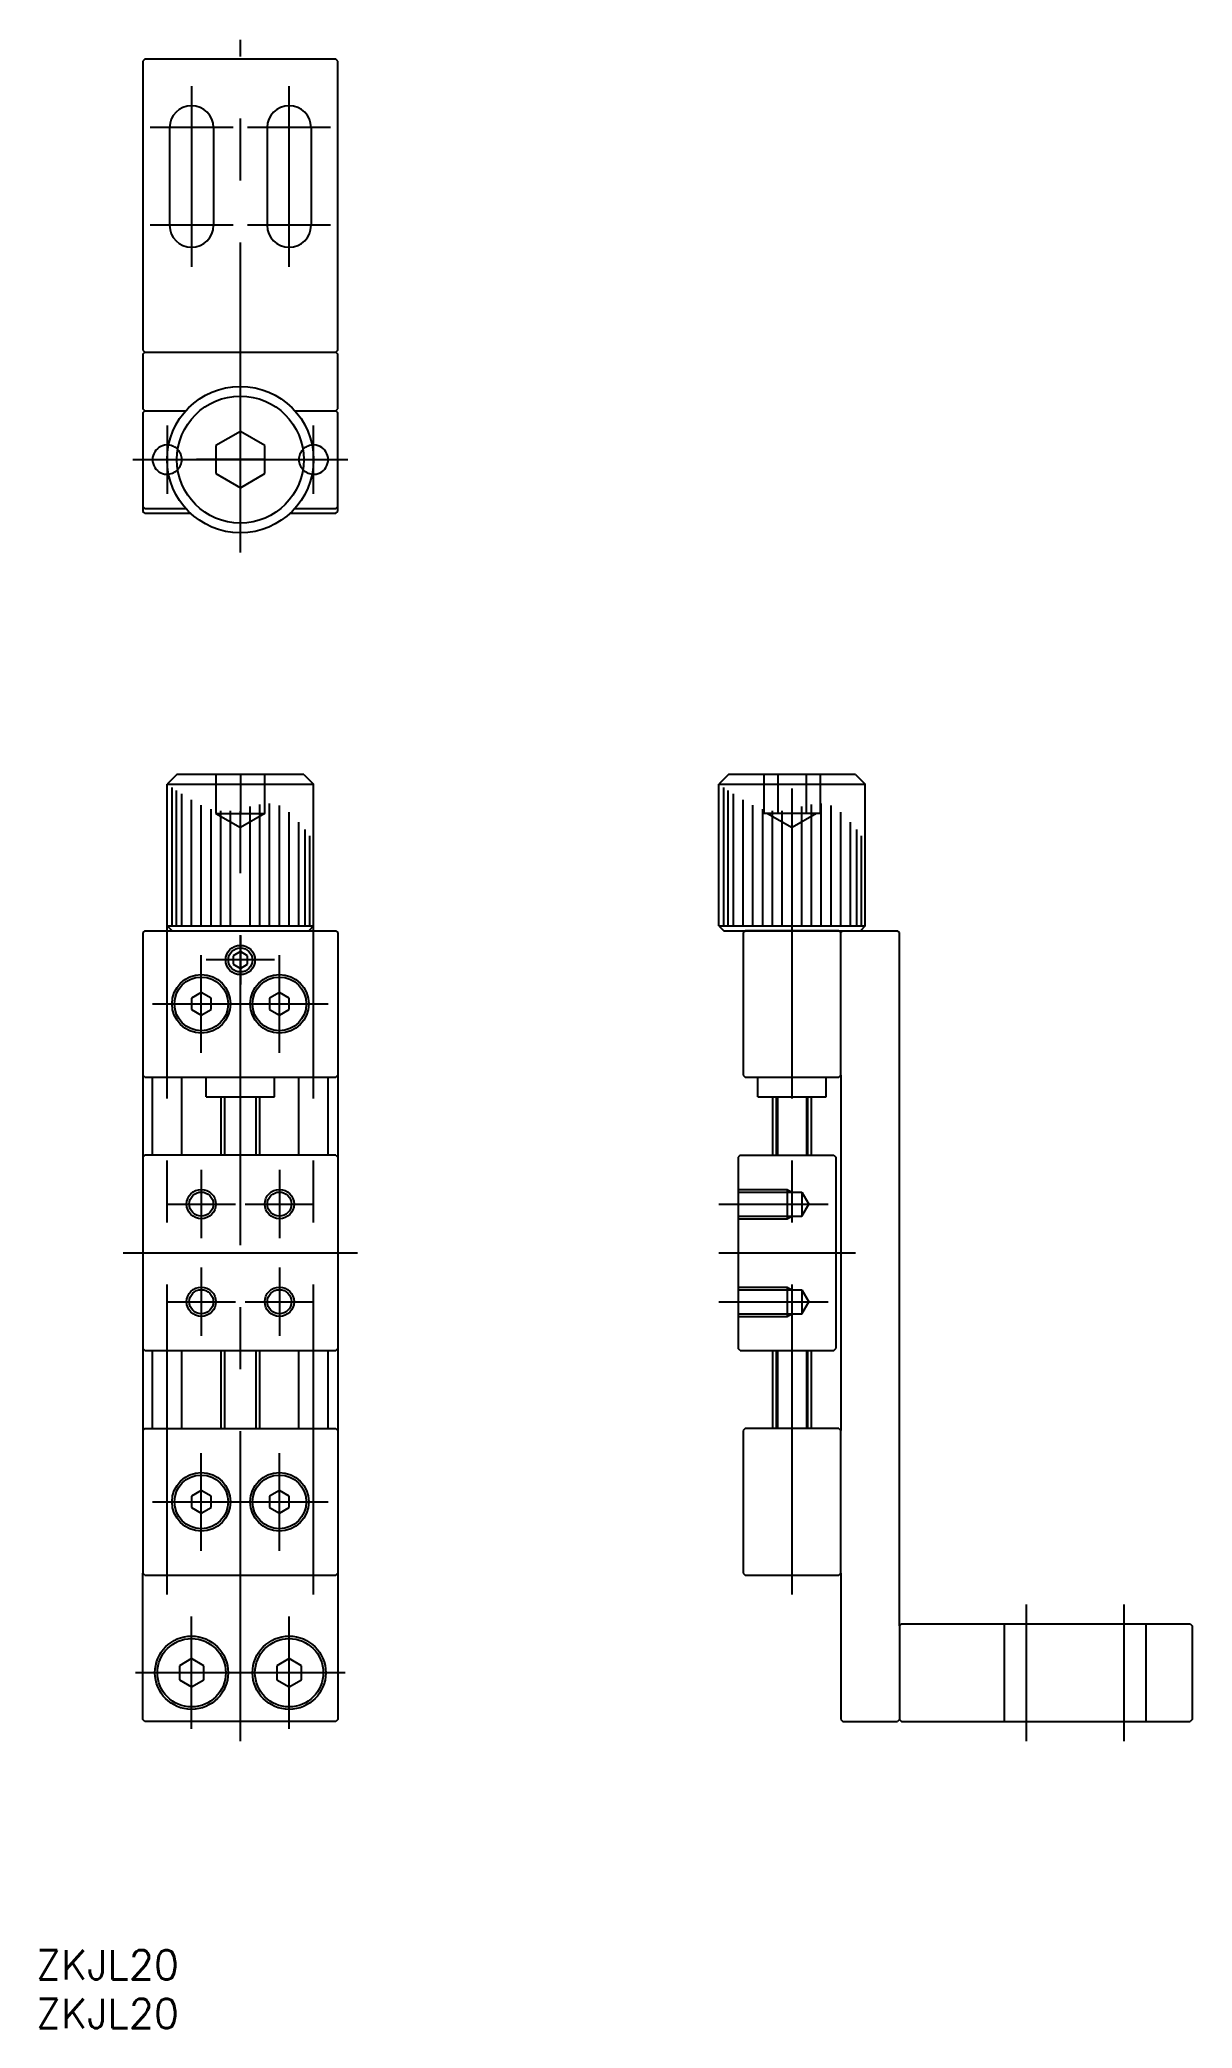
# Model space of a CAD drawing. Extents: x -21 to 98, y -161 to 43.
import ezdxf

# ---------------------------------------------------------------- set-up
doc = ezdxf.new("R2010")
doc.units = 0
doc.linetypes.add('CENTER', pattern=[50.8, 31.75, -6.35, 6.35, -6.35])
doc.linetypes.add('DASHED', pattern=[19.05, 12.7, -6.35])
doc.layers.get('0').update_dxf_attribs({"linetype": 'CONTINUOUS'})
doc.layers.add('CENTER', color=1, linetype='CONTINUOUS')
doc.styles.get("Standard").update_dxf_attribs({"font": 'txt.shx', "height": 3, "bigfont": 'bigfont.shx'})

msp = doc.modelspace()

# ---------------------------------------------------------------- linework, layer by layer
at = {"color": 7, "linetype": 'CONTINUOUS'}
for p, q in [((-9.8, 41), (-10, 40.8)), ((-10, 40.8), (-10, 11.2)), ((9.8, 41), (-9.8, 41)), ((10, 40.8), (9.8, 41)), ((10, 11.2), (10, 40.8)), ((-7.25, 34), (-7.25, 24)), ((-2.75, 34), (-2.75, 24)), ((2.75, 34), (2.75, 24)), ((7.25, 34), (7.25, 24)), ((-10, 11.2), (-9.8, 11)), ((-10, 10.8), (-9.8, 11)), ((-10, 10.8), (-10, 5.2)), ((-9.8, 11), (9.8, 11)), ((10, 11.2), (9.8, 11)), ((9.8, 11), (10, 10.8)), ((10, 5.2), (10, 10.8)), ((-9.8, 5), (-10, 5.2)), ((-10, 4.8), (-9.8, 5)), ((-10, 4.8), (-10, -5.3)), ((-9.8, 5), (-5.59, 5)), ((5.59, 5), (9.8, 5)), ((9.8, 5), (10, 5.2)), ((9.8, 5), (10, 4.8)), ((10, -5.3), (10, 4.8)), ((0, 2.89), (-2.5, 1.44)), ((2.5, 1.44), (0, 2.89)), ((-2.5, 1.44), (-2.5, -1.44)), ((2.5, -1.44), (2.5, 1.44)), ((-2.5, -1.44), (0, -2.89)), ((0, -2.89), (2.5, -1.44)), ((-10, -4.8), (-9.8, -5)), ((-9.8, -5.5), (-10, -5.3)), ((-9.8, -5), (-5.59, -5)), ((-9.8, -5.5), (-5.1, -5.5)), ((5.1, -5.5), (9.8, -5.5)), ((5.59, -5), (9.8, -5)), ((9.8, -5), (10, -4.8)), ((9.8, -5.5), (10, -5.3)), ((-6.5, -32.25), (-7.5, -33.25)), ((6.5, -32.25), (-6.5, -32.25)), ((6.5, -32.25), (7.5, -33.25)), ((50.02, -32.25), (49.02, -33.25)), ((63.02, -32.25), (50.02, -32.25)), ((63.02, -32.25), (64.02, -33.25)), ((-7.5, -47.75), (-7.5, -33.25)), ((-7.5, -33.25), (7.5, -33.25)), ((-7, -47.75), (-7, -33.59)), ((-6.54, -47.75), (-6.54, -33.9)), ((-6, -47.75), (-6, -34.24)), ((7.5, -47.75), (7.5, -33.25)), ((49.02, -47.75), (49.02, -33.25)), ((49.02, -33.25), (64.02, -33.25)), ((49.52, -47.75), (49.52, -33.59)), ((49.99, -47.75), (49.99, -33.9)), ((50.52, -47.75), (50.52, -34.24)), ((64.02, -47.75), (64.02, -33.25)), ((-5, -47.75), (-5, -34.85)), ((-4, -47.75), (-4, -35.39)), ((-3, -47.75), (-3, -35.81)), ((-2, -47.75), (-2, -35.99)), ((-1, -47.75), (-1, -35.96)), ((1, -47.75), (1, -35.53)), ((2, -47.75), (2, -35.31)), ((3, -47.75), (3, -35.22)), ((4, -47.75), (4, -35.43)), ((5, -47.75), (5, -36.11)), ((51.52, -47.75), (51.52, -34.85)), ((52.52, -47.75), (52.52, -35.39)), ((53.52, -47.75), (53.52, -35.81)), ((54.52, -47.75), (54.52, -35.99)), ((55.52, -47.75), (55.52, -35.96)), ((57.52, -47.75), (57.52, -35.53)), ((58.52, -47.75), (58.52, -35.31)), ((59.52, -47.75), (59.52, -35.22)), ((60.52, -47.75), (60.52, -35.43)), ((61.52, -47.75), (61.52, -36.11)), ((6, -47.75), (6, -37.13)), ((6.64, -47.75), (6.64, -37.9)), ((7.11, -47.75), (7.11, -38.52)), ((62.52, -47.75), (62.52, -37.13)), ((63.16, -47.75), (63.16, -37.9)), ((63.63, -47.75), (63.63, -38.52)), ((-9.8, -48.25), (-10, -48.45)), ((-10, -48.45), (-10, -63.05)), ((-9.8, -48.25), (9.8, -48.25)), ((-7.5, -47.75), (7.5, -47.75)), ((-7.5, -47.75), (-7, -48.25)), ((-7, -48.25), (7, -48.25)), ((7.5, -47.75), (7, -48.25)), ((9.8, -48.25), (10, -48.45)), ((10, -48.45), (10, -63.05)), ((49.02, -47.75), (64.02, -47.75)), ((49.02, -47.75), (49.52, -48.25)), ((49.52, -48.25), (63.52, -48.25)), ((51.72, -48.25), (51.52, -48.45)), ((51.52, -48.45), (51.52, -63.05)), ((61.32, -48.25), (51.72, -48.25)), ((61.32, -48.25), (61.52, -48.45)), ((61.52, -48.45), (61.72, -48.25)), ((61.52, -63.05), (61.52, -48.45)), ((61.72, -48.25), (67.32, -48.25)), ((64.02, -47.75), (63.52, -48.25)), ((67.52, -48.45), (67.32, -48.25)), ((67.52, -119.45), (67.52, -48.45)), ((0, -50.38), (-0.75, -50.82)), ((-0.75, -50.82), (-0.75, -51.68)), ((0.75, -50.82), (0, -50.38)), ((0.75, -51.68), (0.75, -50.82)), ((-0.75, -51.68), (0, -52.11)), ((0, -52.11), (0.75, -51.68)), ((-4, -54.59), (-5, -55.17)), ((-3, -55.17), (-4, -54.59)), ((4, -54.59), (3, -55.17)), ((5, -55.17), (4, -54.59)), ((-5, -55.17), (-5, -56.33)), ((-5, -56.33), (-4, -56.9)), ((-4, -56.9), (-3, -56.33)), ((-3, -56.33), (-3, -55.17)), ((3, -55.17), (3, -56.33)), ((3, -56.33), (4, -56.9)), ((4, -56.9), (5, -56.33)), ((5, -56.33), (5, -55.17)), ((-10, -63.05), (-10, -71.45)), ((-9.8, -63.25), (-10, -63.05)), ((9.8, -63.25), (10, -63.05)), ((10, -63.05), (10, -71.45)), ((51.52, -63.05), (51.72, -63.25)), ((61.32, -63.25), (61.52, -63.05)), ((61.52, -63.05), (61.52, -99.45)), ((-9.8, -63.25), (9.8, -63.25)), ((-9, -71.25), (-9, -63.25)), ((-6, -71.25), (-6, -63.25)), ((-3.5, -65.25), (-3.5, -63.25)), ((3.5, -65.25), (3.5, -63.25)), ((6, -71.25), (6, -63.25)), ((9, -71.25), (9, -63.25)), ((51.72, -63.25), (61.32, -63.25)), ((53.02, -65.25), (53.02, -63.25)), ((60.02, -65.25), (60.02, -63.25)), ((-3.5, -65.25), (3.5, -65.25)), ((-2, -65.25), (-2, -71.25)), ((2, -71.25), (2, -65.25)), ((53.02, -65.25), (60.02, -65.25)), ((54.52, -65.25), (54.52, -71.25)), ((55.02, -65.25), (55.02, -71.25)), ((58.02, -65.25), (58.02, -71.25)), ((58.52, -71.25), (58.52, -65.25)), ((-9.8, -71.25), (-10, -71.45)), ((9.8, -71.25), (-9.8, -71.25)), ((9.8, -71.25), (10, -71.45)), ((51.22, -71.25), (51.02, -71.45)), ((51.22, -71.25), (60.82, -71.25)), ((60.82, -71.25), (61.02, -71.45)), ((-10, -71.45), (-10, -91.05)), ((10, -71.45), (10, -91.05)), ((51.02, -71.45), (51.02, -91.05)), ((61.02, -71.45), (61.02, -91.05)), ((-10, -91.05), (-10, -99.45)), ((-9.8, -91.25), (-10, -91.05)), ((-9.8, -91.25), (9.8, -91.25)), ((-9, -99.25), (-9, -91.25)), ((-6, -99.25), (-6, -91.25)), ((-2, -91.25), (-2, -99.25)), ((2, -99.25), (2, -91.25)), ((6, -99.25), (6, -91.25)), ((9, -99.25), (9, -91.25)), ((9.8, -91.25), (10, -91.05)), ((10, -91.05), (10, -99.45)), ((51.22, -91.25), (51.02, -91.05)), ((51.22, -91.25), (60.82, -91.25)), ((54.52, -91.25), (54.52, -99.25)), ((55.02, -91.25), (55.02, -99.25)), ((58.02, -91.25), (58.02, -99.25)), ((58.52, -99.25), (58.52, -91.25)), ((60.82, -91.25), (61.02, -91.05)), ((-9.8, -99.25), (-10, -99.45)), ((-10, -99.45), (-10, -114.05)), ((-9.8, -99.25), (9.8, -99.25)), ((9.8, -99.25), (10, -99.45)), ((10, -99.45), (10, -114.05)), ((51.72, -99.25), (51.52, -99.45)), ((51.52, -99.45), (51.52, -114.05)), ((61.32, -99.25), (51.72, -99.25)), ((61.32, -99.25), (61.52, -99.45)), ((61.52, -114.05), (61.52, -99.45)), ((-4, -105.59), (-5, -106.17)), ((-3, -106.17), (-4, -105.59)), ((4, -105.59), (3, -106.17)), ((5, -106.17), (4, -105.59)), ((-5, -106.17), (-5, -107.33)), ((-5, -107.33), (-4, -107.9)), ((-4, -107.9), (-3, -107.33)), ((-3, -107.33), (-3, -106.17)), ((3, -106.17), (3, -107.33)), ((3, -107.33), (4, -107.9)), ((4, -107.9), (5, -107.33)), ((5, -107.33), (5, -106.17)), ((-10, -129.05), (-10, -114.05)), ((-9.8, -114.25), (-10, -114.05)), ((9.8, -114.25), (10, -114.05)), ((10, -114.05), (10, -129.05)), ((51.52, -114.05), (51.72, -114.25)), ((61.32, -114.25), (61.52, -114.05)), ((61.52, -114.05), (61.52, -129.05)), ((-9.8, -114.25), (9.8, -114.25)), ((51.72, -114.25), (61.32, -114.25)), ((67.72, -119.25), (67.52, -119.45)), ((67.52, -119.45), (67.52, -129.05)), ((67.72, -119.25), (97.32, -119.25)), ((97.32, -119.25), (97.52, -119.45)), ((97.52, -119.45), (97.52, -129.05)), ((-5, -122.8), (-6.25, -123.53)), ((-6.25, -123.53), (-6.25, -124.97)), ((-3.75, -123.53), (-5, -122.8)), ((-3.75, -124.97), (-3.75, -123.53)), ((5, -122.8), (3.75, -123.53)), ((3.75, -123.53), (3.75, -124.97)), ((6.25, -123.53), (5, -122.8)), ((6.25, -124.97), (6.25, -123.53)), ((-6.25, -124.97), (-5, -125.69)), ((-5, -125.69), (-3.75, -124.97)), ((3.75, -124.97), (5, -125.69)), ((5, -125.69), (6.25, -124.97)), ((-9.8, -129.25), (-10, -129.05)), ((9.8, -129.25), (-9.8, -129.25)), ((10, -129.05), (9.8, -129.25)), ((61.52, -129.05), (61.72, -129.25)), ((61.72, -129.25), (67.32, -129.25)), ((67.52, -129.05), (67.32, -129.25)), ((67.52, -129.05), (67.72, -129.25)), ((67.72, -129.25), (97.32, -129.25)), ((97.52, -129.05), (97.32, -129.25))]:
    msp.add_line(p, q, dxfattribs=at)
at = {"color": 3, "linetype": 'DASHED'}
for p, q in [((-2.5, -32.25), (-2.5, -36.25)), ((0, -32.25), (0, -36.25)), ((2.5, -36.25), (2.5, -32.25)), ((53.64, -32.25), (53.64, -36.25)), ((55.08, -32.25), (55.08, -36.25)), ((57.97, -32.25), (57.97, -36.25)), ((59.41, -32.25), (59.41, -36.25)), ((-2.5, -36.25), (2.5, -36.25)), ((-2.5, -36.25), (0, -37.69)), ((2.5, -36.25), (0, -37.69)), ((59.41, -36.25), (53.64, -36.25)), ((54.02, -36.25), (56.52, -37.69)), ((59.02, -36.25), (56.52, -37.69)), ((51.02, -74.75), (56.02, -74.75)), ((51.02, -75.02), (57.52, -75.02)), ((56.02, -74.75), (56.02, -77.75)), ((56.02, -74.75), (56.49, -75.02)), ((57.52, -75.02), (57.52, -77.48)), ((57.52, -75.02), (58.23, -76.25)), ((57.52, -77.48), (58.23, -76.25)), ((51.02, -77.48), (57.52, -77.48)), ((51.02, -77.75), (56.02, -77.75)), ((56.02, -77.75), (56.49, -77.48)), ((51.02, -84.75), (56.02, -84.75)), ((51.02, -85.02), (57.52, -85.02)), ((56.02, -84.75), (56.02, -87.75)), ((56.02, -84.75), (56.49, -85.02)), ((57.52, -85.02), (57.52, -87.48)), ((57.52, -85.02), (58.23, -86.25)), ((51.02, -87.48), (57.52, -87.48)), ((56.02, -87.75), (56.49, -87.48)), ((57.52, -87.48), (58.23, -86.25)), ((51.02, -87.75), (56.02, -87.75)), ((78.27, -119.25), (78.27, -129.25)), ((92.77, -119.25), (92.77, -129.25))]:
    msp.add_line(p, q, dxfattribs=at)
at = {"color": 3, "linetype": 'CONTINUOUS'}
for p, q in [((-1.62, -65.25), (-1.62, -71.25)), ((1.62, -71.25), (1.62, -65.25)), ((54.9, -65.25), (54.9, -71.25)), ((58.15, -71.25), (58.15, -65.25)), ((-1.62, -91.25), (-1.62, -99.25)), ((1.62, -99.25), (1.62, -91.25)), ((54.9, -91.25), (54.9, -99.25)), ((58.15, -99.25), (58.15, -91.25))]:
    msp.add_line(p, q, dxfattribs=at)
at = {"color": 7, "linetype": 'CONTINUOUS'}
for centre, radius in [((0, 0), 7.5), ((0, 0), 6.5), ((0, -51.25), 1.23), ((-4, -55.75), 3), ((4, -55.75), 3), ((-4, -55.75), 2.75), ((4, -55.75), 2.75), ((-4, -76.25), 1.23), ((4, -76.25), 1.23), ((-4, -86.25), 1.23), ((4, -86.25), 1.23), ((-4, -106.75), 3), ((4, -106.75), 3), ((-4, -106.75), 2.75), ((4, -106.75), 2.75), ((-5, -124.25), 3.75), ((-5, -124.25), 3.5), ((5, -124.25), 3.75), ((5, -124.25), 3.5)]:
    msp.add_circle(centre, radius, dxfattribs=at)
at = {"color": 3, "linetype": 'CONTINUOUS'}
for centre in [(0, -51.25), (-4, -76.25), (4, -76.25), (-4, -86.25), (4, -86.25)]:
    msp.add_circle(centre, 1.5, dxfattribs=at)
at = {"color": 7, "linetype": 'CONTINUOUS'}
for centre, radius, start, end in [((-5, 34), 2.25, 0, 180), ((5, 34), 2.25, 0, 180), ((-5, 24), 2.25, 180, 0), ((5, 24), 2.25, 180, 0), ((-7.5, 0), 1.5, 84.2608, 275.7392), ((7.5, 0), 1.5, 264.2608, 95.7392)]:
    msp.add_arc(centre, radius, start, end, dxfattribs=at)
at = {"color": 3, "linetype": 'DASHED'}
for centre, start, end in [((-7.5, 0), 275.7392, 84.2608), ((7.5, 0), 95.7392, 264.2608)]:
    msp.add_arc(centre, 1.5, start, end, dxfattribs=at)
at = {"layer": 'CENTER', "color": 1, "linetype": 'CENTER'}
for p, q in [((0, -9.5), (0, 43)), ((-5, 38.25), (-5, 19.75)), ((5, 19.75), (5, 38.25)), ((-0.75, 34), (-9.25, 34)), ((9.25, 34), (0.75, 34)), ((-0.75, 24), (-9.25, 24)), ((9.25, 24), (0.75, 24)), ((-7.5, 3.5), (-7.5, -3.5)), ((7.5, -3.5), (7.5, 3.5)), ((-11, 0), (11, 0)), ((2.5, 0), (-4.5, 0)), ((0, -131.25), (0, -30.25)), ((56.52, -116.25), (56.52, -30.25)), ((-7.5, -116.25), (-7.5, -46.25)), ((7.5, -116.25), (7.5, -46.25)), ((0, -48.75), (0, -53.75)), ((-4, -60.75), (-4, -50.75)), ((4, -60.75), (4, -50.75)), ((3.5, -51.25), (-3.5, -51.25)), ((-9, -55.75), (9, -55.75)), ((-4, -72.75), (-4, -79.75)), ((4, -72.75), (4, -79.75)), ((-7.5, -76.25), (-0.5, -76.25)), ((0.5, -76.25), (7.5, -76.25)), ((49.02, -76.25), (60.23, -76.25)), ((-12, -81.25), (12, -81.25)), ((49.02, -81.25), (63.02, -81.25)), ((-4, -82.75), (-4, -89.75)), ((4, -82.75), (4, -89.75)), ((-7.5, -86.25), (-0.5, -86.25)), ((0.5, -86.25), (7.5, -86.25)), ((49.02, -86.25), (60.23, -86.25)), ((-4, -111.75), (-4, -101.75)), ((4, -111.75), (4, -101.75)), ((-9, -106.75), (9, -106.75)), ((80.52, -117.25), (80.52, -131.25)), ((90.52, -117.25), (90.52, -131.25)), ((-5, -130), (-5, -118.5)), ((5, -130), (5, -118.5)), ((0.75, -124.25), (-10.75, -124.25)), ((10.75, -124.25), (-0.75, -124.25))]:
    msp.add_line(p, q, dxfattribs=at)

# ---------------------------------------------------------------- texts
at = {"color": 7, "linetype": 'CONTINUOUS'}
for p in [(-20.94, -155.66), (-20.94, -160.66)]:
    msp.add_text('ZKJL20', height=3, dxfattribs=at).set_placement(p)

doc.saveas('drawing.dxf')
